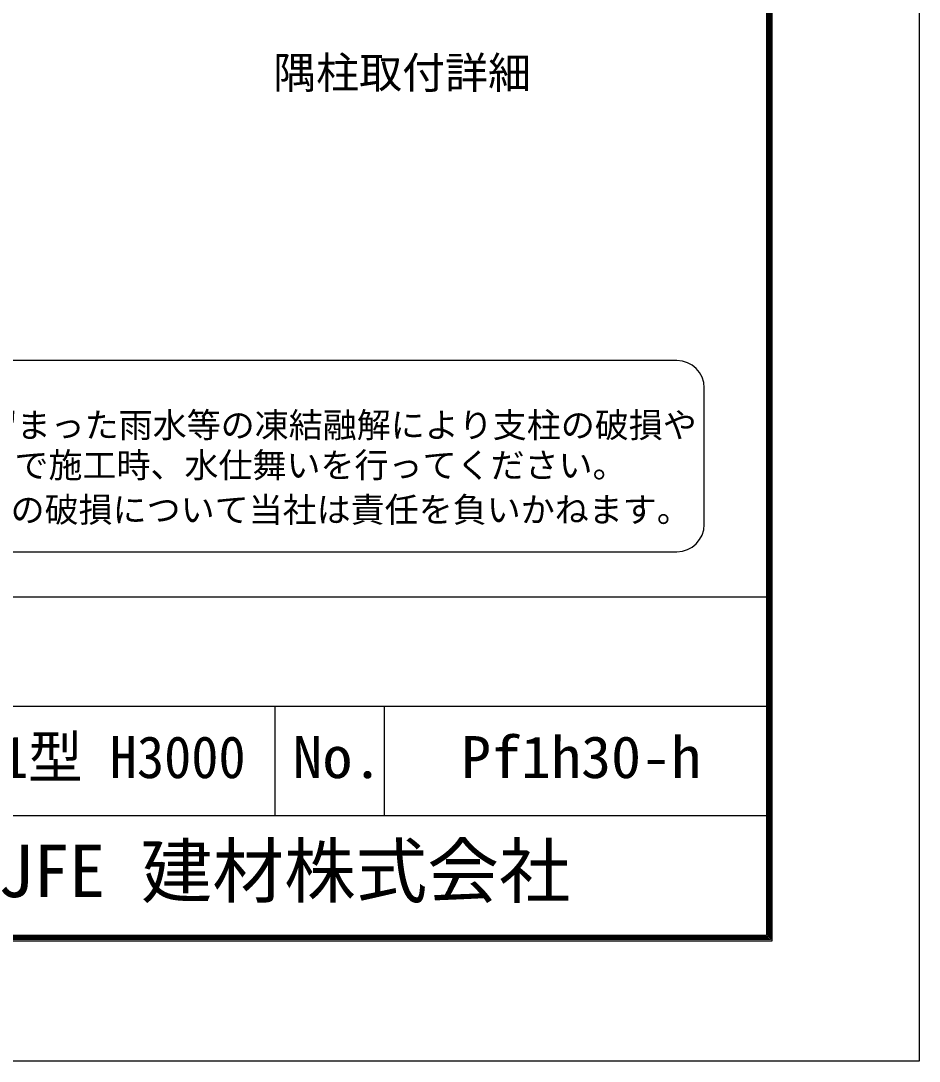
# Model space of a CAD drawing. Units: millimetres, scale not verified. Extents: x -4200 to 4200, y -2970 to 2970.
# Drawn here: x 2555 to 4200, y -2970 to -1065 of the extents above; entities that cross this region are included whole.
import ezdxf
from ezdxf.enums import TextEntityAlignment as Align

# ---------------------------------------------------------------- set-up
doc = ezdxf.new("R2010")
doc.units = ezdxf.units.MM
doc.header["$LTSCALE"] = 10
doc.layers.add('0-B_D-TTL-TXT', color=7, linetype='Continuous', lineweight=25)
doc.layers.add('0-C_D-TTL', color=7, linetype='Continuous', lineweight=25)
doc.styles.add('ＭＳ ゴシック', font='')
doc.styles.get('ＭＳ ゴシック').set_extended_font_data('MS Gothic')

msp = doc.modelspace()

# ---------------------------------------------------------------- linework, layer by layer
at = {"layer": '0-B_D-TTL-TXT', "color": 2}
for p, q in [((3756.63, -1686.97), (1311.08, -1686.97)), ((3806.63, -1986.97), (3806.63, -1736.97)), ((1311.08, -2036.97), (3756.63, -2036.97))]:
    msp.add_line(p, q, dxfattribs=at)
for centre, start, end in [((3756.63, -1736.97), 0, 90), ((3756.63, -1986.97), 270, 0)]:
    msp.add_arc(centre, 50, start, end, dxfattribs=at)
at = {"layer": '0-C_D-TTL'}
for p, q in [((2120.32, -2119.77), (3920.32, -2119.77)), ((2120.32, -2319.77), (3920.32, -2319.77)), ((3020.32, -2319.77), (3020.32, -2519.77)), ((3220.32, -2319.77), (3220.32, -2519.77)), ((2120.32, -2519.77), (3920.32, -2519.77))]:
    msp.add_line(p, q, dxfattribs=at)
at = {"layer": '0-C_D-TTL', "color": 2}
msp.add_lwpolyline([(-4199.68, 2970.23), (4200.32, 2970.23), (4200.32, -2969.77), (-4199.68, -2969.77)], close=True, dxfattribs=at)
at = {"layer": '0-C_D-TTL'}
for points in [[(-3929.68, 2750.23), (3930.32, 2750.23), (3930.32, -2749.77), (-3929.68, -2749.77)], [(-3927.18, 2747.73), (3927.82, 2747.73), (3927.82, -2747.27), (-3927.18, -2747.27)], [(-3924.68, 2745.23), (3925.32, 2745.23), (3925.32, -2744.77), (-3924.68, -2744.77)], [(-3922.18, 2742.73), (3922.82, 2742.73), (3922.82, -2742.27), (-3922.18, -2742.27)], [(-3919.68, 2740.23), (3920.32, 2740.23), (3920.32, -2739.77), (-3919.68, -2739.77)]]:
    msp.add_lwpolyline(points, close=True, dxfattribs=at)

# ---------------------------------------------------------------- texts
at = {"layer": '0-B_D-TTL-TXT', "style": 'ＭＳ ゴシック'}
for s, height, p in [('隅柱取付詳細', 57.7, (3017.03, -1206.16)), ('凍結の恐れがある場所への設置は、内部に溜まった雨水等の凍結融解により支柱の破損や', 45.67, (1301.26, -1841.64)), ('コンクリート基礎の破損の恐れがありますので施工時、水仕舞いを行ってください。', 45.67, (1297.15, -1915.06)), ('施工による水仕舞い不備で起こる支柱・基礎の破損について当社は責任を負いかねます。 ', 45.67, (1290.16, -1996.56)), ('JFE 建材株式会社', 96.19, (2512.7, -2698.28))]:
    msp.add_text(s, height=height, dxfattribs=at).set_placement(p, align=Align.BOTTOM_LEFT)
for s, width, p in [('PF-1型 H3000', 0.95, (2369.25, -2474.58)), ('No.', 1.05, (3052.32, -2474.58)), ('Pf1h30-h', 1.05, (3360.99, -2474.58))]:
    msp.add_text(s, height=76.98, dxfattribs=dict(at, width=width)).set_placement(p, align=Align.BOTTOM_LEFT)

doc.saveas('drawing.dxf')
